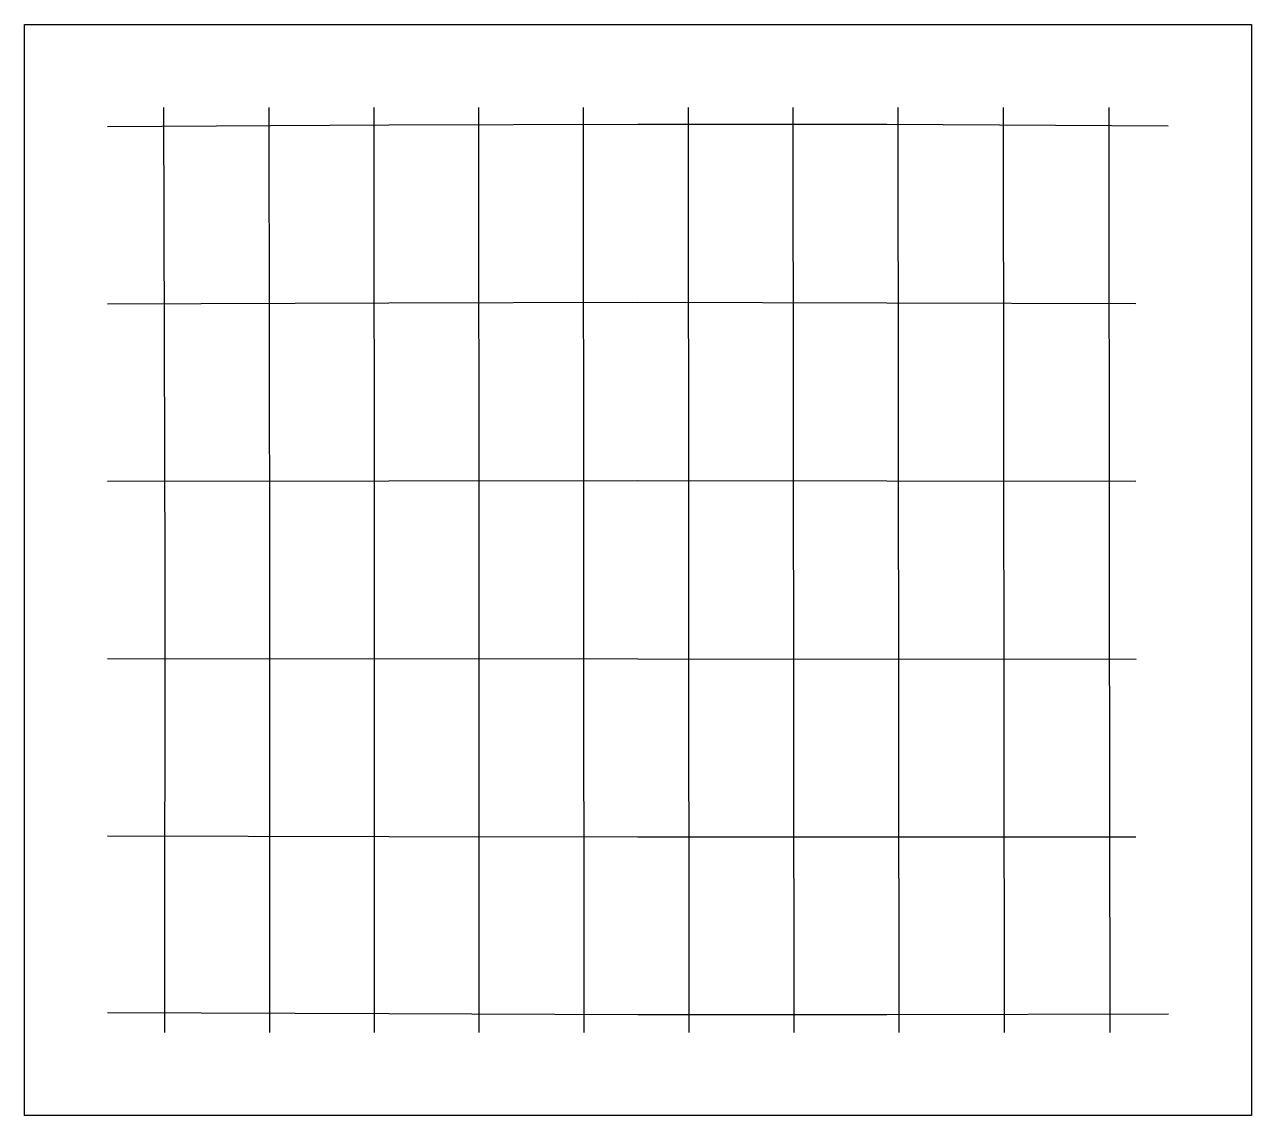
# Model space of a CAD drawing. Header units: millimetres. Extents: x -74 to 74, y -66 to 66.
import ezdxf

# ---------------------------------------------------------------- set-up
doc = ezdxf.new("R2010")
doc.units = ezdxf.units.MM

msp = doc.modelspace()

# ---------------------------------------------------------------- linework, layer by layer
msp.add_lwpolyline([(73.93, -65.7), (-73.87, -65.7), (-73.87, 65.7), (73.93, 65.7)], close=True)
for points in [[(-56.96, -55.7), (-56.94, 0), (-57.07, 55.7)], [(-44.33, -55.7), (-44.3, 0), (-44.39, 55.7)], [(-31.71, -55.7), (-31.71, 0), (-31.76, 55.7)], [(-19.1, -55.7), (-19.11, 0), (-19.15, 55.7)], [(-6.46, -55.7), (-6.48, 0), (-6.53, 55.7)], [(6.19, -55.7), (6.1, 55.7)], [(18.84, -55.7), (18.74, 55.7)], [(31.5, -55.7), (31.39, 55.7)], [(44.18, -55.7), (44.05, 55.7)], [(56.9, -55.7), (56.82, 0), (56.77, 55.7)], [(63.91, 53.45), (30, 53.64), (0, 53.67), (-30, 53.59), (-44.19, 53.51), (-63.87, 53.38)], [(60, 32.04), (30, 32.14), (0, 32.22), (-30, 32.13), (-63.87, 32)], [(60, 10.64), (30, 10.69), (0, 10.73), (-30, 10.71), (-63.87, 10.65)], [(60.03, -10.77), (0, -10.73), (-63.87, -10.71)], [(60, -32.16), (0, -32.2), (-30, -32.14), (-63.87, -32.07)], [(63.93, -53.48), (30, -53.59), (0, -53.58), (-30, -53.46), (-63.87, -53.34)]]:
    msp.add_lwpolyline(points)

doc.saveas('drawing.dxf')
